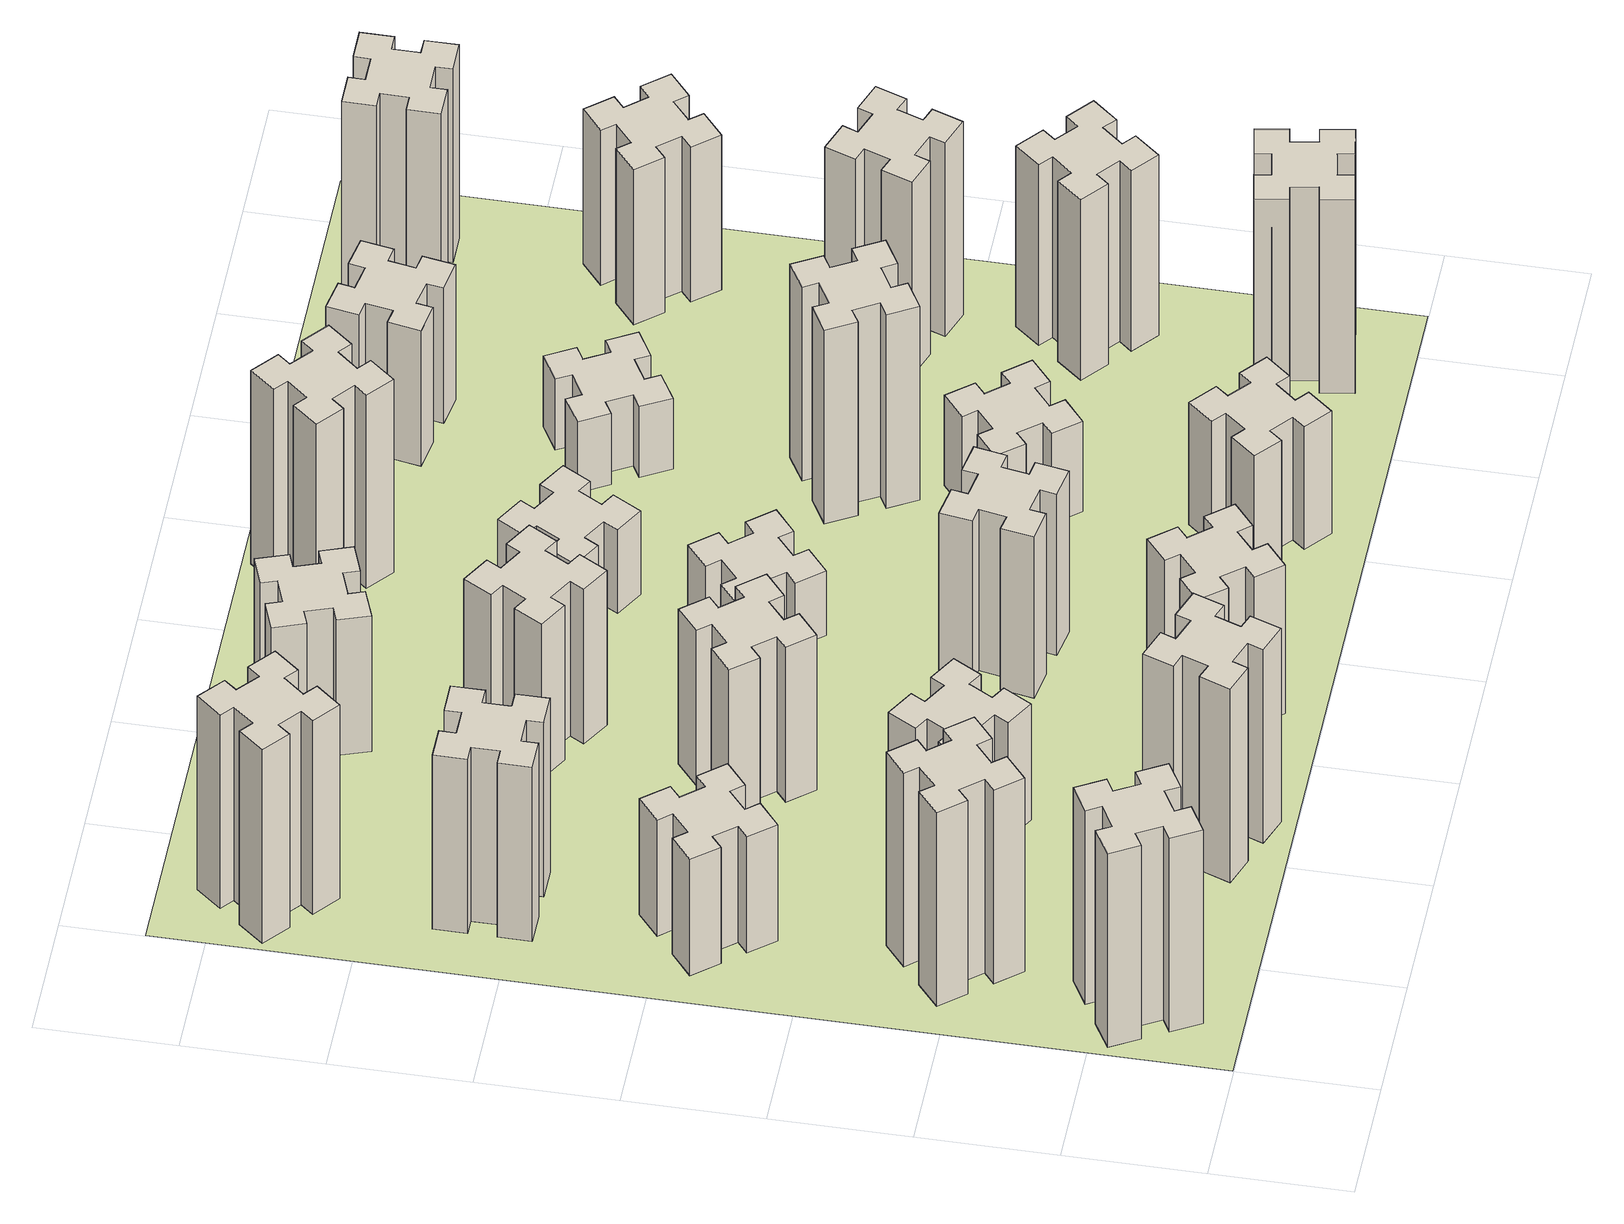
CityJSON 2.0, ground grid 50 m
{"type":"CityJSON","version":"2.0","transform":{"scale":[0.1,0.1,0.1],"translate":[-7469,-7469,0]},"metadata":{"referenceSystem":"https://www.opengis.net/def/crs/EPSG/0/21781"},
"CityObjects":{
"building1":{"type":"Building","attributes":{"class":"1000","function":"1000","usage":"1000","yearOfConstruction":2016,"roofType":"1000","measuredHeight":90,"storeysAboveGround":30,"storeysBelowGround":0},"geometry":[{"type":"Solid","lod":"1","boundaries":[[[[0,1,2,3,4,5,6,7,8,9,10,11,12,13,14,15,16,17,18,19]],[[17,16,20,21]],[[16,15,22,20]],[[15,14,23,22]],[[14,13,24,23]],[[13,12,25,24]],[[12,11,26,25]],[[11,10,27,26]],[[10,9,28,27]],[[9,8,29,28]],[[8,7,30,29]],[[7,6,31,30]],[[6,5,32,31]],[[5,4,33,32]],[[4,3,34,33]],[[3,2,35,34]],[[2,1,36,35]],[[1,0,37,36]],[[0,19,38,37]],[[19,18,39,38]],[[18,17,21,39]],[[24,25,26,27,28,29,30,31,32,33,34,35,36,37,38,39,21,20,22,23]]]]}]},
"building2":{"type":"Building","attributes":{"class":"1000","function":"1000","usage":"1000","yearOfConstruction":2016,"roofType":"1000","measuredHeight":90,"storeysAboveGround":30,"storeysBelowGround":0},"geometry":[{"type":"Solid","lod":"1","boundaries":[[[[40,41,42,43,44,45,46,47,48,49,50,51,52,53,54,55,56,57,58,59]],[[57,56,60,61]],[[56,55,62,60]],[[55,54,63,62]],[[54,53,64,63]],[[53,52,65,64]],[[52,51,66,65]],[[51,50,67,66]],[[50,49,68,67]],[[49,48,69,68]],[[48,47,70,69]],[[47,46,71,70]],[[46,45,72,71]],[[45,44,73,72]],[[44,43,74,73]],[[43,42,75,74]],[[42,41,76,75]],[[41,40,77,76]],[[40,59,78,77]],[[59,58,79,78]],[[58,57,61,79]],[[64,65,66,67,68,69,70,71,72,73,74,75,76,77,78,79,61,60,62,63]]]]}]},
"building3":{"type":"Building","attributes":{"class":"1000","function":"1000","usage":"1000","yearOfConstruction":2016,"roofType":"1000","measuredHeight":54,"storeysAboveGround":30,"storeysBelowGround":0},"geometry":[{"type":"Solid","lod":"1","boundaries":[[[[80,81,82,83,84,85,86,87,88,89,90,91,92,93,94,95,96,97,98,99]],[[97,96,100,101]],[[96,95,102,100]],[[95,94,103,102]],[[94,93,104,103]],[[93,92,105,104]],[[92,91,106,105]],[[91,90,107,106]],[[90,89,108,107]],[[89,88,109,108]],[[88,87,110,109]],[[87,86,111,110]],[[86,85,112,111]],[[85,84,113,112]],[[84,83,114,113]],[[83,82,115,114]],[[82,81,116,115]],[[81,80,117,116]],[[80,99,118,117]],[[99,98,119,118]],[[98,97,101,119]],[[104,105,106,107,108,109,110,111,112,113,114,115,116,117,118,119,101,100,102,103]]]]}]},
"building4":{"type":"Building","attributes":{"class":"1000","function":"1000","usage":"1000","yearOfConstruction":2016,"roofType":"1000","measuredHeight":81,"storeysAboveGround":30,"storeysBelowGround":0},"geometry":[{"type":"Solid","lod":"1","boundaries":[[[[120,121,122,123,124,125,126,127,128,129,130,131,132,133,134,135,136,137,138,139]],[[137,136,140,141]],[[136,135,142,140]],[[135,134,143,142]],[[134,133,144,143]],[[133,132,145,144]],[[132,131,146,145]],[[131,130,147,146]],[[130,129,148,147]],[[129,128,149,148]],[[128,127,150,149]],[[127,126,151,150]],[[126,125,152,151]],[[125,124,153,152]],[[124,123,154,153]],[[123,122,155,154]],[[122,121,156,155]],[[121,120,157,156]],[[120,139,158,157]],[[139,138,159,158]],[[138,137,141,159]],[[144,145,146,147,148,149,150,151,152,153,154,155,156,157,158,159,141,140,142,143]]]]}]},
"building5":{"type":"Building","attributes":{"class":"1000","function":"1000","usage":"1000","yearOfConstruction":2016,"roofType":"1000","measuredHeight":90,"storeysAboveGround":30,"storeysBelowGround":0},"geometry":[{"type":"Solid","lod":"1","boundaries":[[[[160,161,162,163,164,165,166,167,168,169,170,171,172,173,174,175,176,177,178,179]],[[177,176,180,181]],[[176,175,182,180]],[[175,174,183,182]],[[174,173,184,183]],[[173,172,185,184]],[[172,171,186,185]],[[171,170,187,186]],[[170,169,188,187]],[[169,168,189,188]],[[168,167,190,189]],[[167,166,191,190]],[[166,165,192,191]],[[165,164,193,192]],[[164,163,194,193]],[[163,162,195,194]],[[162,161,196,195]],[[161,160,197,196]],[[160,179,198,197]],[[179,178,199,198]],[[178,177,181,199]],[[184,185,186,187,188,189,190,191,192,193,194,195,196,197,198,199,181,180,182,183]]]]}]},
"building6":{"type":"Building","attributes":{"class":"1000","function":"1000","usage":"1000","yearOfConstruction":2016,"roofType":"1000","measuredHeight":90,"storeysAboveGround":30,"storeysBelowGround":0},"geometry":[{"type":"Solid","lod":"1","boundaries":[[[[200,201,202,203,204,205,206,207,208,209,210,211,212,213,214,215,216,217,218,219]],[[217,216,220,221]],[[216,215,222,220]],[[215,214,223,222]],[[214,213,224,223]],[[213,212,225,224]],[[212,211,226,225]],[[211,210,227,226]],[[210,209,228,227]],[[209,208,229,228]],[[208,207,230,229]],[[207,206,231,230]],[[206,205,232,231]],[[205,204,233,232]],[[204,203,234,233]],[[203,202,235,234]],[[202,201,236,235]],[[201,200,237,236]],[[200,219,238,237]],[[219,218,239,238]],[[218,217,221,239]],[[224,225,226,227,228,229,230,231,232,233,234,235,236,237,238,239,221,220,222,223]]]]}]},
"building7":{"type":"Building","attributes":{"class":"1000","function":"1000","usage":"1000","yearOfConstruction":2016,"roofType":"1000","measuredHeight":54,"storeysAboveGround":30,"storeysBelowGround":0},"geometry":[{"type":"Solid","lod":"1","boundaries":[[[[240,241,242,243,244,245,246,247,248,249,250,251,252,253,254,255,256,257,258,259]],[[257,256,260,261]],[[256,255,262,260]],[[255,254,263,262]],[[254,253,264,263]],[[253,252,265,264]],[[252,251,266,265]],[[251,250,267,266]],[[250,249,268,267]],[[249,248,269,268]],[[248,247,270,269]],[[247,246,271,270]],[[246,245,272,271]],[[245,244,273,272]],[[244,243,274,273]],[[243,242,275,274]],[[242,241,276,275]],[[241,240,277,276]],[[240,259,278,277]],[[259,258,279,278]],[[258,257,261,279]],[[264,265,266,267,268,269,270,271,272,273,274,275,276,277,278,279,261,260,262,263]]]]}]},
"building8":{"type":"Building","attributes":{"class":"1000","function":"1000","usage":"1000","yearOfConstruction":2016,"roofType":"1000","measuredHeight":72,"storeysAboveGround":30,"storeysBelowGround":0},"geometry":[{"type":"Solid","lod":"1","boundaries":[[[[280,281,282,283,284,285,286,287,288,289,290,291,292,293,294,295,296,297,298,299]],[[297,296,300,301]],[[296,295,302,300]],[[295,294,303,302]],[[294,293,304,303]],[[293,292,305,304]],[[292,291,306,305]],[[291,290,307,306]],[[290,289,308,307]],[[289,288,309,308]],[[288,287,310,309]],[[287,286,311,310]],[[286,285,312,311]],[[285,284,313,312]],[[284,283,314,313]],[[283,282,315,314]],[[282,281,316,315]],[[281,280,317,316]],[[280,299,318,317]],[[299,298,319,318]],[[298,297,301,319]],[[304,305,306,307,308,309,310,311,312,313,314,315,316,317,318,319,301,300,302,303]]]]}]},
"building9":{"type":"Building","attributes":{"class":"1000","function":"1000","usage":"1000","yearOfConstruction":2016,"roofType":"1000","measuredHeight":69,"storeysAboveGround":30,"storeysBelowGround":0},"geometry":[{"type":"Solid","lod":"1","boundaries":[[[[320,321,322,323,324,325,326,327,328,329,330,331,332,333,334,335,336,337,338,339]],[[337,336,340,341]],[[336,335,342,340]],[[335,334,343,342]],[[334,333,344,343]],[[333,332,345,344]],[[332,331,346,345]],[[331,330,347,346]],[[330,329,348,347]],[[329,328,349,348]],[[328,327,350,349]],[[327,326,351,350]],[[326,325,352,351]],[[325,324,353,352]],[[324,323,354,353]],[[323,322,355,354]],[[322,321,356,355]],[[321,320,357,356]],[[320,339,358,357]],[[339,338,359,358]],[[338,337,341,359]],[[344,345,346,347,348,349,350,351,352,353,354,355,356,357,358,359,341,340,342,343]]]]}]},
"building10":{"type":"Building","attributes":{"class":"1000","function":"1000","usage":"1000","yearOfConstruction":2016,"roofType":"1000","measuredHeight":72,"storeysAboveGround":30,"storeysBelowGround":0},"geometry":[{"type":"Solid","lod":"1","boundaries":[[[[360,361,362,363,364,365,366,367,368,369,370,371,372,373,374,375,376,377,378,379]],[[377,376,380,381]],[[376,375,382,380]],[[375,374,383,382]],[[374,373,384,383]],[[373,372,385,384]],[[372,371,386,385]],[[371,370,387,386]],[[370,369,388,387]],[[369,368,389,388]],[[368,367,390,389]],[[367,366,391,390]],[[366,365,392,391]],[[365,364,393,392]],[[364,363,394,393]],[[363,362,395,394]],[[362,361,396,395]],[[361,360,397,396]],[[360,379,398,397]],[[379,378,399,398]],[[378,377,381,399]],[[384,385,386,387,388,389,390,391,392,393,394,395,396,397,398,399,381,380,382,383]]]]}]},
"building11":{"type":"Building","attributes":{"class":"1000","function":"1000","usage":"1000","yearOfConstruction":2016,"roofType":"1000","measuredHeight":63,"storeysAboveGround":30,"storeysBelowGround":0},"geometry":[{"type":"Solid","lod":"1","boundaries":[[[[400,401,402,403,404,405,406,407,408,409,410,411,412,413,414,415,416,417,418,419]],[[417,416,420,421]],[[416,415,422,420]],[[415,414,423,422]],[[414,413,424,423]],[[413,412,425,424]],[[412,411,426,425]],[[411,410,427,426]],[[410,409,428,427]],[[409,408,429,428]],[[408,407,430,429]],[[407,406,431,430]],[[406,405,432,431]],[[405,404,433,432]],[[404,403,434,433]],[[403,402,435,434]],[[402,401,436,435]],[[401,400,437,436]],[[400,419,438,437]],[[419,418,439,438]],[[418,417,421,439]],[[424,425,426,427,428,429,430,431,432,433,434,435,436,437,438,439,421,420,422,423]]]]}]},
"building12":{"type":"Building","attributes":{"class":"1000","function":"1000","usage":"1000","yearOfConstruction":2016,"roofType":"1000","measuredHeight":75,"storeysAboveGround":30,"storeysBelowGround":0},"geometry":[{"type":"Solid","lod":"1","boundaries":[[[[440,441,442,443,444,445,446,447,448,449,450,451,452,453,454,455,456,457,458,459]],[[457,456,460,461]],[[456,455,462,460]],[[455,454,463,462]],[[454,453,464,463]],[[453,452,465,464]],[[452,451,466,465]],[[451,450,467,466]],[[450,449,468,467]],[[449,448,469,468]],[[448,447,470,469]],[[447,446,471,470]],[[446,445,472,471]],[[445,444,473,472]],[[444,443,474,473]],[[443,442,475,474]],[[442,441,476,475]],[[441,440,477,476]],[[440,459,478,477]],[[459,458,479,478]],[[458,457,461,479]],[[464,465,466,467,468,469,470,471,472,473,474,475,476,477,478,479,461,460,462,463]]]]}]},
"building13":{"type":"Building","attributes":{"class":"1000","function":"1000","usage":"1000","yearOfConstruction":2016,"roofType":"1000","measuredHeight":30,"storeysAboveGround":30,"storeysBelowGround":0},"geometry":[{"type":"Solid","lod":"1","boundaries":[[[[480,481,482,483,484,485,486,487,488,489,490,491,492,493,494,495,496,497,498,499]],[[497,496,500,501]],[[496,495,502,500]],[[495,494,503,502]],[[494,493,504,503]],[[493,492,505,504]],[[492,491,506,505]],[[491,490,507,506]],[[490,489,508,507]],[[489,488,509,508]],[[488,487,510,509]],[[487,486,511,510]],[[486,485,512,511]],[[485,484,513,512]],[[484,483,514,513]],[[483,482,515,514]],[[482,481,516,515]],[[481,480,517,516]],[[480,499,518,517]],[[499,498,519,518]],[[498,497,501,519]],[[504,505,506,507,508,509,510,511,512,513,514,515,516,517,518,519,501,500,502,503]]]]}]},
"building14":{"type":"Building","attributes":{"class":"1000","function":"1000","usage":"1000","yearOfConstruction":2016,"roofType":"1000","measuredHeight":39,"storeysAboveGround":30,"storeysBelowGround":0},"geometry":[{"type":"Solid","lod":"1","boundaries":[[[[520,521,522,523,524,525,526,527,528,529,530,531,532,533,534,535,536,537,538,539]],[[537,536,540,541]],[[536,535,542,540]],[[535,534,543,542]],[[534,533,544,543]],[[533,532,545,544]],[[532,531,546,545]],[[531,530,547,546]],[[530,529,548,547]],[[529,528,549,548]],[[528,527,550,549]],[[527,526,551,550]],[[526,525,552,551]],[[525,524,553,552]],[[524,523,554,553]],[[523,522,555,554]],[[522,521,556,555]],[[521,520,557,556]],[[520,539,558,557]],[[539,538,559,558]],[[538,537,541,559]],[[544,545,546,547,548,549,550,551,552,553,554,555,556,557,558,559,541,540,542,543]]]]}]},
"building15":{"type":"Building","attributes":{"class":"1000","function":"1000","usage":"1000","yearOfConstruction":2016,"roofType":"1000","measuredHeight":57,"storeysAboveGround":30,"storeysBelowGround":0},"geometry":[{"type":"Solid","lod":"1","boundaries":[[[[560,561,562,563,564,565,566,567,568,569,570,571,572,573,574,575,576,577,578,579]],[[577,576,580,581]],[[576,575,582,580]],[[575,574,583,582]],[[574,573,584,583]],[[573,572,585,584]],[[572,571,586,585]],[[571,570,587,586]],[[570,569,588,587]],[[569,568,589,588]],[[568,567,590,589]],[[567,566,591,590]],[[566,565,592,591]],[[565,564,593,592]],[[564,563,594,593]],[[563,562,595,594]],[[562,561,596,595]],[[561,560,597,596]],[[560,579,598,597]],[[579,578,599,598]],[[578,577,581,599]],[[584,585,586,587,588,589,590,591,592,593,594,595,596,597,598,599,581,580,582,583]]]]}]},
"building16":{"type":"Building","attributes":{"class":"1000","function":"1000","usage":"1000","yearOfConstruction":2016,"roofType":"1000","measuredHeight":90,"storeysAboveGround":30,"storeysBelowGround":0},"geometry":[{"type":"Solid","lod":"1","boundaries":[[[[600,601,602,603,604,605,606,607,608,609,610,611,612,613,614,615,616,617,618,619]],[[617,616,620,621]],[[616,615,622,620]],[[615,614,623,622]],[[614,613,624,623]],[[613,612,625,624]],[[612,611,626,625]],[[611,610,627,626]],[[610,609,628,627]],[[609,608,629,628]],[[608,607,630,629]],[[607,606,631,630]],[[606,605,632,631]],[[605,604,633,632]],[[604,603,634,633]],[[603,602,635,634]],[[602,601,636,635]],[[601,600,637,636]],[[600,619,638,637]],[[619,618,639,638]],[[618,617,621,639]],[[624,625,626,627,628,629,630,631,632,633,634,635,636,637,638,639,621,620,622,623]]]]}]},
"building17":{"type":"Building","attributes":{"class":"1000","function":"1000","usage":"1000","yearOfConstruction":2016,"roofType":"1000","measuredHeight":42,"storeysAboveGround":30,"storeysBelowGround":0},"geometry":[{"type":"Solid","lod":"1","boundaries":[[[[640,641,642,643,644,645,646,647,648,649,650,651,652,653,654,655,656,657,658,659]],[[657,656,660,661]],[[656,655,662,660]],[[655,654,663,662]],[[654,653,664,663]],[[653,652,665,664]],[[652,651,666,665]],[[651,650,667,666]],[[650,649,668,667]],[[649,648,669,668]],[[648,647,670,669]],[[647,646,671,670]],[[646,645,672,671]],[[645,644,673,672]],[[644,643,674,673]],[[643,642,675,674]],[[642,641,676,675]],[[641,640,677,676]],[[640,659,678,677]],[[659,658,679,678]],[[658,657,661,679]],[[664,665,666,667,668,669,670,671,672,673,674,675,676,677,678,679,661,660,662,663]]]]}]},
"building18":{"type":"Building","attributes":{"class":"1000","function":"1000","usage":"1000","yearOfConstruction":2016,"roofType":"1000","measuredHeight":90,"storeysAboveGround":30,"storeysBelowGround":0},"geometry":[{"type":"Solid","lod":"1","boundaries":[[[[680,681,682,683,684,685,686,687,688,689,690,691,692,693,694,695,696,697,698,699]],[[697,696,700,701]],[[696,695,702,700]],[[695,694,703,702]],[[694,693,704,703]],[[693,692,705,704]],[[692,691,706,705]],[[691,690,707,706]],[[690,689,708,707]],[[689,688,709,708]],[[688,687,710,709]],[[687,686,711,710]],[[686,685,712,711]],[[685,684,713,712]],[[684,683,714,713]],[[683,682,715,714]],[[682,681,716,715]],[[681,680,717,716]],[[680,699,718,717]],[[699,698,719,718]],[[698,697,701,719]],[[704,705,706,707,708,709,710,711,712,713,714,715,716,717,718,719,701,700,702,703]]]]}]},
"building19":{"type":"Building","attributes":{"class":"1000","function":"1000","usage":"1000","yearOfConstruction":2016,"roofType":"1000","measuredHeight":33,"storeysAboveGround":30,"storeysBelowGround":0},"geometry":[{"type":"Solid","lod":"1","boundaries":[[[[720,721,722,723,724,725,726,727,728,729,730,731,732,733,734,735,736,737,738,739]],[[737,736,740,741]],[[736,735,742,740]],[[735,734,743,742]],[[734,733,744,743]],[[733,732,745,744]],[[732,731,746,745]],[[731,730,747,746]],[[730,729,748,747]],[[729,728,749,748]],[[728,727,750,749]],[[727,726,751,750]],[[726,725,752,751]],[[725,724,753,752]],[[724,723,754,753]],[[723,722,755,754]],[[722,721,756,755]],[[721,720,757,756]],[[720,739,758,757]],[[739,738,759,758]],[[738,737,741,759]],[[744,745,746,747,748,749,750,751,752,753,754,755,756,757,758,759,741,740,742,743]]]]}]},
"building20":{"type":"Building","attributes":{"class":"1000","function":"1000","usage":"1000","yearOfConstruction":2016,"roofType":"1000","measuredHeight":90,"storeysAboveGround":30,"storeysBelowGround":0},"geometry":[{"type":"Solid","lod":"1","boundaries":[[[[760,761,762,763,764,765,766,767,768,769,770,771,772,773,774,775,776,777,778,779]],[[777,776,780,781]],[[776,775,782,780]],[[775,774,783,782]],[[774,773,784,783]],[[773,772,785,784]],[[772,771,786,785]],[[771,770,787,786]],[[770,769,788,787]],[[769,768,789,788]],[[768,767,790,789]],[[767,766,791,790]],[[766,765,792,791]],[[765,764,793,792]],[[764,763,794,793]],[[763,762,795,794]],[[762,761,796,795]],[[761,760,797,796]],[[760,779,798,797]],[[779,778,799,798]],[[778,777,781,799]],[[784,785,786,787,788,789,790,791,792,793,794,795,796,797,798,799,781,780,782,783]]]]}]},
"building21":{"type":"Building","attributes":{"class":"1000","function":"1000","usage":"1000","yearOfConstruction":2016,"roofType":"1000","measuredHeight":63,"storeysAboveGround":30,"storeysBelowGround":0},"geometry":[{"type":"Solid","lod":"1","boundaries":[[[[800,801,802,803,804,805,806,807,808,809,810,811,812,813,814,815,816,817,818,819]],[[817,816,820,821]],[[816,815,822,820]],[[815,814,823,822]],[[814,813,824,823]],[[813,812,825,824]],[[812,811,826,825]],[[811,810,827,826]],[[810,809,828,827]],[[809,808,829,828]],[[808,807,830,829]],[[807,806,831,830]],[[806,805,832,831]],[[805,804,833,832]],[[804,803,834,833]],[[803,802,835,834]],[[802,801,836,835]],[[801,800,837,836]],[[800,819,838,837]],[[819,818,839,838]],[[818,817,821,839]],[[824,825,826,827,828,829,830,831,832,833,834,835,836,837,838,839,821,820,822,823]]]]}]},
"building22":{"type":"Building","attributes":{"class":"1000","function":"1000","usage":"1000","yearOfConstruction":2016,"roofType":"1000","measuredHeight":84,"storeysAboveGround":30,"storeysBelowGround":0},"geometry":[{"type":"Solid","lod":"1","boundaries":[[[[840,841,842,843,844,845,846,847,848,849,850,851,852,853,854,855,856,857,858,859]],[[857,856,860,861]],[[856,855,862,860]],[[855,854,863,862]],[[854,853,864,863]],[[853,852,865,864]],[[852,851,866,865]],[[851,850,867,866]],[[850,849,868,867]],[[849,848,869,868]],[[848,847,870,869]],[[847,846,871,870]],[[846,845,872,871]],[[845,844,873,872]],[[844,843,874,873]],[[843,842,875,874]],[[842,841,876,875]],[[841,840,877,876]],[[840,859,878,877]],[[859,858,879,878]],[[858,857,861,879]],[[864,865,866,867,868,869,870,871,872,873,874,875,876,877,878,879,861,860,862,863]]]]}]},
"building23":{"type":"Building","attributes":{"class":"1000","function":"1000","usage":"1000","yearOfConstruction":2016,"roofType":"1000","measuredHeight":90,"storeysAboveGround":30,"storeysBelowGround":0},"geometry":[{"type":"Solid","lod":"1","boundaries":[[[[880,881,882,883,884,885,886,887,888,889,890,891,892,893,894,895,896,897,898,899]],[[897,896,900,901]],[[896,895,902,900]],[[895,894,903,902]],[[894,893,904,903]],[[893,892,905,904]],[[892,891,906,905]],[[891,890,907,906]],[[890,889,908,907]],[[889,888,909,908]],[[888,887,910,909]],[[887,886,911,910]],[[886,885,912,911]],[[885,884,913,912]],[[884,883,914,913]],[[883,882,915,914]],[[882,881,916,915]],[[881,880,917,916]],[[880,899,918,917]],[[899,898,919,918]],[[898,897,901,919]],[[904,905,906,907,908,909,910,911,912,913,914,915,916,917,918,919,901,900,902,903]]]]}]},
"building24":{"type":"Building","attributes":{"class":"1000","function":"1000","usage":"1000","yearOfConstruction":2016,"roofType":"1000","measuredHeight":72,"storeysAboveGround":30,"storeysBelowGround":0},"geometry":[{"type":"Solid","lod":"1","boundaries":[[[[920,921,922,923,924,925,926,927,928,929,930,931,932,933,934,935,936,937,938,939]],[[937,936,940,941]],[[936,935,942,940]],[[935,934,943,942]],[[934,933,944,943]],[[933,932,945,944]],[[932,931,946,945]],[[931,930,947,946]],[[930,929,948,947]],[[929,928,949,948]],[[928,927,950,949]],[[927,926,951,950]],[[926,925,952,951]],[[925,924,953,952]],[[924,923,954,953]],[[923,922,955,954]],[[922,921,956,955]],[[921,920,957,956]],[[920,939,958,957]],[[939,938,959,958]],[[938,937,941,959]],[[944,945,946,947,948,949,950,951,952,953,954,955,956,957,958,959,941,940,942,943]]]]}]},
"building25":{"type":"Building","attributes":{"class":"1000","function":"1000","usage":"1000","yearOfConstruction":2016,"roofType":"1000","measuredHeight":90,"storeysAboveGround":30,"storeysBelowGround":0},"geometry":[{"type":"Solid","lod":"1","boundaries":[[[[960,961,962,963,964,965,966,967,968,969,970,971,972,973,974,975,976,977,978,979]],[[977,976,980,981]],[[976,975,982,980]],[[975,974,983,982]],[[974,973,984,983]],[[973,972,985,984]],[[972,971,986,985]],[[971,970,987,986]],[[970,969,988,987]],[[969,968,989,988]],[[968,967,990,989]],[[967,966,991,990]],[[966,965,992,991]],[[965,964,993,992]],[[964,963,994,993]],[[963,962,995,994]],[[962,961,996,995]],[[961,960,997,996]],[[960,979,998,997]],[[979,978,999,998]],[[978,977,981,999]],[[984,985,986,987,988,989,990,991,992,993,994,995,996,997,998,999,981,980,982,983]]]]}]},
"landuse1":{"type":"LandUse","attributes":{"name":"plot1","function":"1010"},"geometry":[{"type":"MultiSurface","lod":"1","boundaries":[[[1000,1001,1002,1003]]]}]}
},
"vertices":[
[287,255,0],[374,305,0],[404,253,0],[508,313,0],[448,417,0],[396,387,0],[346,474,0],[398,504,0],[338,608,0],[234,548,0],[264,496,0],[177,446,0],[147,498,0],[43,438,0],[103,334,0],[155,364,0],[205,277,0],[153,247,0],[213,143,0],[317,203,0],[205,277,900],[153,247,900],[155,364,900],[103,334,900],[43,438,900],[147,498,900],[177,446,900],[264,496,900],[234,548,900],[338,608,900],[398,504,900],[346,474,900],[396,387,900],[448,417,900],[508,313,900],[404,253,900],[374,305,900],[287,255,900],[317,203,900],[213,143,900],
[492,1048,0],[427,1124,0],[473,1163,0],[396,1255,0],[304,1178,0],[343,1132,0],[266,1067,0],[228,1113,0],[136,1036,0],[213,944,0],[259,983,0],[323,906,0],[277,868,0],[354,776,0],[446,853,0],[408,899,0],[484,963,0],[523,917,0],[615,994,0],[538,1086,0],[484,963,900],[523,917,900],[408,899,900],[446,853,900],[354,776,900],[277,868,900],[323,906,900],[259,983,900],[213,944,900],[136,1036,900],[228,1113,900],[266,1067,900],[343,1132,900],[304,1178,900],[396,1255,900],[473,1163,900],[427,1124,900],[492,1048,900],[538,1086,900],[615,994,900],
[492,1888,0],[427,1964,0],[473,2003,0],[396,2095,0],[304,2018,0],[343,1972,0],[266,1907,0],[228,1953,0],[136,1876,0],[213,1784,0],[259,1823,0],[323,1746,0],[277,1708,0],[354,1616,0],[446,1693,0],[408,1739,0],[484,1803,0],[523,1757,0],[615,1834,0],[538,1926,0],[484,1803,540],[523,1757,540],[408,1739,540],[446,1693,540],[354,1616,540],[277,1708,540],[323,1746,540],[259,1823,540],[213,1784,540],[136,1876,540],[228,1953,540],[266,1907,540],[343,1972,540],[304,2018,540],[396,2095,540],[473,2003,540],[427,1964,540],[492,1888,540],[538,1926,540],[615,1834,540],
[485,2545,0],[485,2645,0],[545,2645,0],[545,2765,0],[425,2765,0],[425,2705,0],[325,2705,0],[325,2765,0],[205,2765,0],[205,2645,0],[265,2645,0],[265,2545,0],[205,2545,0],[205,2425,0],[325,2425,0],[325,2485,0],[425,2485,0],[425,2425,0],[545,2425,0],[545,2545,0],[425,2485,810],[425,2425,810],[325,2485,810],[325,2425,810],[205,2425,810],[205,2545,810],[265,2545,810],[265,2645,810],[205,2645,810],[205,2765,810],[325,2765,810],[325,2705,810],[425,2705,810],[425,2765,810],[545,2765,810],[545,2645,810],[485,2645,810],[485,2545,810],[545,2545,810],[545,2425,810],
[1029,360,0],[995,266,0],[939,287,0],[897,174,0],[1010,133,0],[1031,189,0],[1125,155,0],[1104,99,0],[1217,57,0],[1258,170,0],[1202,191,0],[1236,285,0],[1292,264,0],[1333,377,0],[1220,418,0],[1200,362,0],[1106,396,0],[1127,452,0],[1014,493,0],[973,380,0],[1106,396,900],[1127,452,900],[1200,362,900],[1220,418,900],[1333,377,900],[1292,264,900],[1236,285,900],[1202,191,900],[1258,170,900],[1217,57,900],[1104,99,900],[1125,155,900],[1031,189,900],[1010,133,900],[897,174,900],[939,287,900],[995,266,900],[1029,360,900],[973,380,900],[1014,493,900],
[384,3387,0],[308,3452,0],[346,3498,0],[254,3575,0],[177,3483,0],[223,3444,0],[159,3368,0],[113,3406,0],[36,3314,0],[128,3237,0],[166,3283,0],[243,3219,0],[204,3173,0],[296,3096,0],[373,3188,0],[327,3226,0],[392,3303,0],[438,3264,0],[515,3356,0],[423,3433,0],[392,3303,900],[438,3264,900],[327,3226,900],[373,3188,900],[296,3096,900],[204,3173,900],[243,3219,900],[166,3283,900],[128,3237,900],[36,3314,900],[113,3406,900],[159,3368,900],[223,3444,900],[177,3483,900],[254,3575,900],[346,3498,900],[308,3452,900],[384,3387,900],[423,3433,900],[515,3356,900],
[1086,1017,0],[1136,1104,0],[1188,1074,0],[1248,1178,0],[1144,1238,0],[1114,1186,0],[1027,1236,0],[1057,1288,0],[953,1348,0],[893,1244,0],[945,1214,0],[895,1127,0],[843,1157,0],[783,1053,0],[887,993,0],[917,1045,0],[1004,995,0],[974,943,0],[1078,883,0],[1138,987,0],[1004,995,540],[974,943,540],[917,1045,540],[887,993,540],[783,1053,540],[843,1157,540],[895,1127,540],[945,1214,540],[893,1244,540],[953,1348,540],[1057,1288,540],[1027,1236,540],[1114,1186,540],[1144,1238,540],[1248,1178,540],[1188,1074,540],[1136,1104,540],[1086,1017,540],[1138,987,540],[1078,883,540],
[1083,1972,0],[1006,1907,0],[968,1953,0],[876,1876,0],[953,1784,0],[999,1823,0],[1063,1746,0],[1017,1708,0],[1094,1616,0],[1186,1693,0],[1148,1739,0],[1224,1803,0],[1263,1757,0],[1355,1834,0],[1278,1926,0],[1232,1888,0],[1167,1964,0],[1213,2003,0],[1136,2095,0],[1044,2018,0],[1167,1964,720],[1213,2003,720],[1232,1888,720],[1278,1926,720],[1355,1834,720],[1263,1757,720],[1224,1803,720],[1148,1739,720],[1186,1693,720],[1094,1616,720],[1017,1708,720],[1063,1746,720],[999,1823,720],[953,1784,720],[876,1876,720],[968,1953,720],[1006,1907,720],[1083,1972,720],[1044,2018,720],[1136,2095,720],
[1639,343,0],[1703,266,0],[1657,228,0],[1734,136,0],[1826,213,0],[1788,259,0],[1864,323,0],[1903,277,0],[1995,354,0],[1918,446,0],[1872,408,0],[1807,484,0],[1853,523,0],[1776,615,0],[1684,538,0],[1723,492,0],[1646,427,0],[1608,473,0],[1516,396,0],[1593,304,0],[1646,427,690],[1608,473,690],[1723,492,690],[1684,538,690],[1776,615,690],[1853,523,690],[1807,484,690],[1872,408,690],[1918,446,690],[1995,354,690],[1903,277,690],[1864,323,690],[1788,259,690],[1826,213,690],[1734,136,690],[1657,228,690],[1703,266,690],[1639,343,690],[1593,304,690],[1516,396,690],
[1314,2666,0],[1227,2716,0],[1257,2768,0],[1153,2828,0],[1093,2724,0],[1145,2694,0],[1095,2607,0],[1043,2637,0],[983,2533,0],[1087,2473,0],[1117,2525,0],[1204,2475,0],[1174,2423,0],[1278,2363,0],[1338,2467,0],[1286,2497,0],[1336,2584,0],[1388,2554,0],[1448,2658,0],[1344,2718,0],[1336,2584,720],[1388,2554,720],[1286,2497,720],[1338,2467,720],[1278,2363,720],[1174,2423,720],[1204,2475,720],[1117,2525,720],[1087,2473,720],[983,2533,720],[1043,2637,720],[1095,2607,720],[1145,2694,720],[1093,2724,720],[1153,2828,720],[1257,2768,720],[1227,2716,720],[1314,2666,720],[1344,2718,720],[1448,2658,720],
[1125,3456,0],[1031,3422,0],[1010,3478,0],[897,3437,0],[939,3324,0],[995,3345,0],[1029,3251,0],[973,3230,0],[1014,3117,0],[1127,3159,0],[1106,3215,0],[1200,3249,0],[1220,3193,0],[1333,3234,0],[1292,3347,0],[1236,3326,0],[1202,3420,0],[1258,3440,0],[1217,3553,0],[1104,3512,0],[1202,3420,630],[1258,3440,630],[1236,3326,630],[1292,3347,630],[1333,3234,630],[1220,3193,630],[1200,3249,630],[1106,3215,630],[1127,3159,630],[1014,3117,630],[973,3230,630],[1029,3251,630],[995,3345,630],[939,3324,630],[897,3437,630],[1010,3478,630],[1031,3422,630],[1125,3456,630],[1104,3512,630],[1217,3553,630],
[1955,1047,0],[1972,1145,0],[2031,1135,0],[2052,1253,0],[1934,1274,0],[1924,1215,0],[1825,1232,0],[1836,1291,0],[1717,1312,0],[1697,1194,0],[1756,1184,0],[1738,1085,0],[1679,1096,0],[1658,977,0],[1777,957,0],[1787,1016,0],[1885,998,0],[1875,939,0],[1993,918,0],[2014,1037,0],[1885,998,750],[1875,939,750],[1787,1016,750],[1777,957,750],[1658,977,750],[1679,1096,750],[1738,1085,750],[1756,1184,750],[1697,1194,750],[1717,1312,750],[1836,1291,750],[1825,1232,750],[1924,1215,750],[1934,1274,750],[2052,1253,750],[2031,1135,750],[1972,1145,750],[1955,1047,750],[2014,1037,750],[1993,918,750],
[1972,1988,0],[1907,2064,0],[1953,2103,0],[1876,2195,0],[1784,2118,0],[1823,2072,0],[1746,2007,0],[1708,2053,0],[1616,1976,0],[1693,1884,0],[1739,1923,0],[1803,1846,0],[1757,1808,0],[1834,1716,0],[1926,1793,0],[1888,1839,0],[1964,1903,0],[2003,1857,0],[2095,1934,0],[2018,2026,0],[1964,1903,300],[2003,1857,300],[1888,1839,300],[1926,1793,300],[1834,1716,300],[1757,1808,300],[1803,1846,300],[1739,1923,300],[1693,1884,300],[1616,1976,300],[1708,2053,300],[1746,2007,300],[1823,2072,300],[1784,2118,300],[1876,2195,300],[1953,2103,300],[1907,2064,300],[1972,1988,300],[2018,2026,300],[2095,1934,300],
[1926,2497,0],[1976,2584,0],[2028,2554,0],[2088,2658,0],[1984,2718,0],[1954,2666,0],[1867,2716,0],[1897,2768,0],[1793,2828,0],[1733,2724,0],[1785,2694,0],[1735,2607,0],[1683,2637,0],[1623,2533,0],[1727,2473,0],[1757,2525,0],[1844,2475,0],[1814,2423,0],[1918,2363,0],[1978,2467,0],[1844,2475,390],[1814,2423,390],[1757,2525,390],[1727,2473,390],[1623,2533,390],[1683,2637,390],[1735,2607,390],[1785,2694,390],[1733,2724,390],[1793,2828,390],[1897,2768,390],[1867,2716,390],[1954,2666,390],[1984,2718,390],[2088,2658,390],[2028,2554,390],[1976,2584,390],[1926,2497,390],[1978,2467,390],[1918,2363,390],
[2486,323,0],[2563,259,0],[2524,213,0],[2616,136,0],[2693,228,0],[2647,266,0],[2712,343,0],[2758,304,0],[2835,396,0],[2743,473,0],[2704,427,0],[2628,492,0],[2666,538,0],[2574,615,0],[2497,523,0],[2543,484,0],[2479,408,0],[2433,446,0],[2356,354,0],[2448,277,0],[2479,408,570],[2433,446,570],[2543,484,570],[2497,523,570],[2574,615,570],[2666,538,570],[2628,492,570],[2704,427,570],[2743,473,570],[2835,396,570],[2758,304,570],[2712,343,570],[2647,266,570],[2693,228,570],[2616,136,570],[2524,213,570],[2563,259,570],[2486,323,570],[2448,277,570],[2356,354,570],
[1746,3383,0],[1823,3319,0],[1784,3273,0],[1876,3196,0],[1953,3288,0],[1907,3326,0],[1972,3403,0],[2018,3364,0],[2095,3456,0],[2003,3533,0],[1964,3487,0],[1888,3552,0],[1926,3598,0],[1834,3675,0],[1757,3583,0],[1803,3544,0],[1739,3468,0],[1693,3506,0],[1616,3414,0],[1708,3337,0],[1739,3468,900],[1693,3506,900],[1803,3544,900],[1757,3583,900],[1834,3675,900],[1926,3598,900],[1888,3552,900],[1964,3487,900],[2003,3533,900],[2095,3456,900],[2018,3364,900],[1972,3403,900],[1907,3326,900],[1953,3288,900],[1876,3196,900],[1784,3273,900],[1823,3319,900],[1746,3383,900],[1708,3337,900],[1616,3414,900],
[2563,1332,0],[2486,1267,0],[2448,1313,0],[2356,1236,0],[2433,1144,0],[2479,1183,0],[2543,1106,0],[2497,1068,0],[2574,976,0],[2666,1053,0],[2628,1099,0],[2704,1163,0],[2743,1117,0],[2835,1194,0],[2758,1286,0],[2712,1248,0],[2647,1324,0],[2693,1363,0],[2616,1455,0],[2524,1378,0],[2647,1324,420],[2693,1363,420],[2712,1248,420],[2758,1286,420],[2835,1194,420],[2743,1117,420],[2704,1163,420],[2628,1099,420],[2666,1053,420],[2574,976,420],[2497,1068,420],[2543,1106,420],[2479,1183,420],[2433,1144,420],[2356,1236,420],[2448,1313,420],[2486,1267,420],[2563,1332,420],[2524,1378,420],[2616,1455,420],
[2475,1744,0],[2525,1657,0],[2473,1627,0],[2533,1523,0],[2637,1583,0],[2607,1635,0],[2694,1685,0],[2724,1633,0],[2828,1693,0],[2768,1797,0],[2716,1767,0],[2666,1854,0],[2718,1884,0],[2658,1988,0],[2554,1928,0],[2584,1876,0],[2497,1826,0],[2467,1878,0],[2363,1818,0],[2423,1714,0],[2497,1826,900],[2467,1878,900],[2584,1876,900],[2554,1928,900],[2658,1988,900],[2718,1884,900],[2666,1854,900],[2716,1767,900],[2768,1797,900],[2828,1693,900],[2724,1633,900],[2694,1685,900],[2607,1635,900],[2637,1583,900],[2533,1523,900],[2473,1627,900],[2525,1657,900],[2475,1744,900],[2423,1714,900],[2363,1818,900],
[2475,2584,0],[2525,2497,0],[2473,2467,0],[2533,2363,0],[2637,2423,0],[2607,2475,0],[2694,2525,0],[2724,2473,0],[2828,2533,0],[2768,2637,0],[2716,2607,0],[2666,2694,0],[2718,2724,0],[2658,2828,0],[2554,2768,0],[2584,2716,0],[2497,2666,0],[2467,2718,0],[2363,2658,0],[2423,2554,0],[2497,2666,330],[2467,2718,330],[2584,2716,330],[2554,2768,330],[2658,2828,330],[2718,2724,330],[2666,2694,330],[2716,2607,330],[2768,2637,330],[2828,2533,330],[2724,2473,330],[2694,2525,330],[2607,2475,330],[2637,2423,330],[2533,2363,330],[2473,2467,330],[2525,2497,330],[2475,2584,330],[2423,2554,330],[2363,2658,330],
[3552,345,0],[3535,444,0],[3594,454,0],[3573,572,0],[3455,551,0],[3465,492,0],[3367,475,0],[3357,534,0],[3238,513,0],[3259,395,0],[3318,405,0],[3336,307,0],[3277,297,0],[3297,178,0],[3416,199,0],[3405,258,0],[3504,276,0],[3514,217,0],[3632,237,0],[3611,356,0],[3504,276,900],[3514,217,900],[3405,258,900],[3416,199,900],[3297,178,900],[3277,297,900],[3336,307,900],[3318,405,900],[3259,395,900],[3238,513,900],[3357,534,900],[3367,475,900],[3465,492,900],[3455,551,900],[3573,572,900],[3594,454,900],[3535,444,900],[3552,345,900],[3611,356,900],[3632,237,900],
[2496,3404,0],[2478,3305,0],[2419,3316,0],[2398,3197,0],[2517,3177,0],[2527,3236,0],[2625,3218,0],[2615,3159,0],[2733,3138,0],[2754,3257,0],[2695,3267,0],[2712,3365,0],[2771,3355,0],[2792,3473,0],[2674,3494,0],[2664,3435,0],[2565,3452,0],[2576,3511,0],[2457,3532,0],[2437,3414,0],[2565,3452,630],[2576,3511,630],[2664,3435,630],[2674,3494,630],[2792,3473,630],[2771,3355,630],[2712,3365,630],[2695,3267,630],[2754,3257,630],[2733,3138,630],[2615,3159,630],[2625,3218,630],[2527,3236,630],[2517,3177,630],[2398,3197,630],[2419,3316,630],[2478,3305,630],[2496,3404,630],[2437,3414,630],[2457,3532,630],
[3487,1006,0],[3552,1083,0],[3598,1044,0],[3675,1136,0],[3583,1213,0],[3544,1167,0],[3468,1232,0],[3506,1278,0],[3414,1355,0],[3337,1263,0],[3383,1224,0],[3319,1148,0],[3273,1186,0],[3196,1094,0],[3288,1017,0],[3326,1063,0],[3403,999,0],[3364,953,0],[3456,876,0],[3533,968,0],[3403,999,840],[3364,953,840],[3326,1063,840],[3288,1017,840],[3196,1094,840],[3273,1186,840],[3319,1148,840],[3383,1224,840],[3337,1263,840],[3414,1355,840],[3506,1278,840],[3468,1232,840],[3544,1167,840],[3583,1213,840],[3675,1136,840],[3598,1044,840],[3552,1083,840],[3487,1006,840],[3533,968,840],[3456,876,840],
[3420,1842,0],[3326,1876,0],[3347,1932,0],[3234,1973,0],[3193,1860,0],[3249,1840,0],[3215,1746,0],[3159,1767,0],[3117,1654,0],[3230,1613,0],[3251,1669,0],[3345,1635,0],[3324,1579,0],[3437,1537,0],[3478,1650,0],[3422,1671,0],[3456,1765,0],[3512,1744,0],[3553,1857,0],[3440,1898,0],[3456,1765,900],[3512,1744,900],[3422,1671,900],[3478,1650,900],[3437,1537,900],[3324,1579,900],[3345,1635,900],[3251,1669,900],[3230,1613,900],[3117,1654,900],[3159,1767,900],[3215,1746,900],[3249,1840,900],[3193,1860,900],[3234,1973,900],[3347,1932,900],[3326,1876,900],[3420,1842,900],[3440,1898,900],[3553,1857,900],
[3319,2563,0],[3383,2486,0],[3337,2448,0],[3414,2356,0],[3506,2433,0],[3468,2479,0],[3544,2543,0],[3583,2497,0],[3675,2574,0],[3598,2666,0],[3552,2628,0],[3487,2704,0],[3533,2743,0],[3456,2835,0],[3364,2758,0],[3403,2712,0],[3326,2647,0],[3288,2693,0],[3196,2616,0],[3273,2524,0],[3326,2647,720],[3288,2693,720],[3403,2712,720],[3364,2758,720],[3456,2835,720],[3533,2743,720],[3487,2704,720],[3552,2628,720],[3598,2666,720],[3675,2574,720],[3583,2497,720],[3544,2543,720],[3468,2479,720],[3506,2433,720],[3414,2356,720],[3337,2448,720],[3383,2486,720],[3319,2563,720],[3273,2524,720],[3196,2616,720],
[3285,3325,0],[3385,3325,0],[3385,3265,0],[3505,3265,0],[3505,3385,0],[3445,3385,0],[3445,3485,0],[3505,3485,0],[3505,3605,0],[3385,3605,0],[3385,3545,0],[3285,3545,0],[3285,3605,0],[3165,3605,0],[3165,3485,0],[3225,3485,0],[3225,3385,0],[3165,3385,0],[3165,3265,0],[3285,3265,0],[3225,3385,900],[3165,3385,900],[3225,3485,900],[3165,3485,900],[3165,3605,900],[3285,3605,900],[3285,3545,900],[3385,3545,900],[3385,3605,900],[3505,3605,900],[3505,3485,900],[3445,3485,900],[3445,3385,900],[3505,3385,900],[3505,3265,900],[3385,3265,900],[3385,3325,900],[3285,3325,900],[3285,3265,900],[3165,3265,900],
[5,3705,0],[3705,3705,0],[3705,5,0],[5,5,0]
]}
